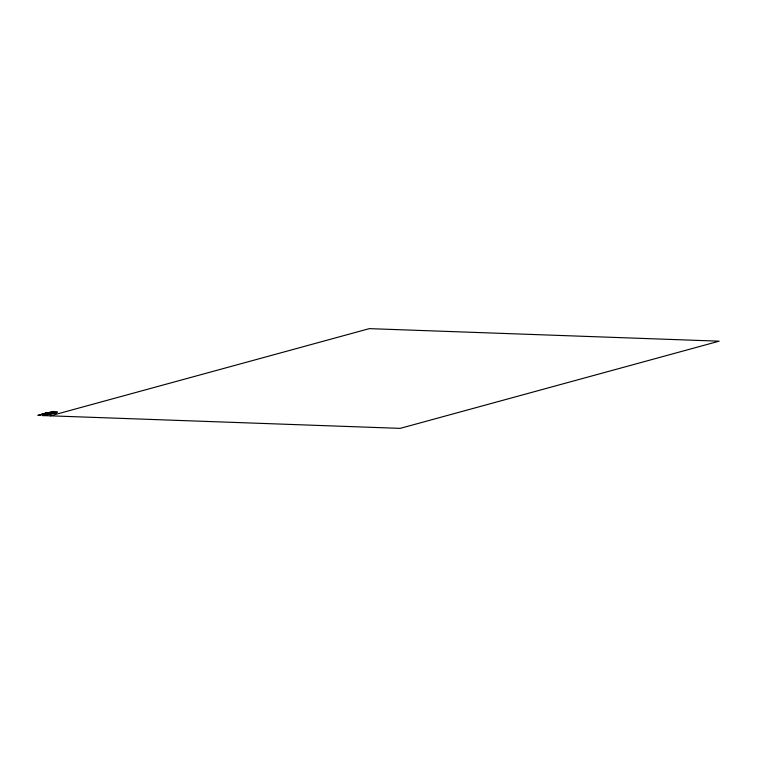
<?xml version="1.0" encoding="UTF-8"?>
<svg xmlns="http://www.w3.org/2000/svg" width="757" height="757" viewBox="0 0 757 757"><rect width="100%" height="100%" fill="white"/><g stroke="black" fill="none" stroke-linecap="round" stroke-linejoin="round"><path stroke-width="1.14" d="M42.799 415.565L57.324 412.442L57.144 411.638L46.281 412.877L38.37 415.404M42.401 415.546L53.889 412.508L46.186 413L38.683 415.413M50.397 415.83L369.359 328.633L719.15 341.17L400.188 428.367L42.524 415.555M37.85 415.385L53.302 411.401L56.444 412.896L46.357 414.325L43.225 415.574L51.855 413.7L51.476 412.792L45.827 413.142L39.061 415.423"/></g></svg>
